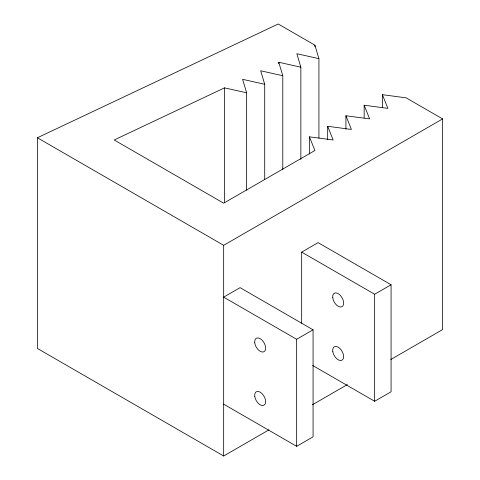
<?xml version="1.0" encoding="UTF-8"?>
<svg xmlns="http://www.w3.org/2000/svg" width="480" height="480" viewBox="0 0 480 480"><rect width="100%" height="100%" fill="white"/><g stroke="black" fill="none" stroke-linecap="round" stroke-linejoin="round"><path stroke-width="0.72" d="M269.016 429.822L223.668 456L37.386 348.45L37.386 137.766L223.668 245.316L442.614 118.908L442.614 329.592L390.792 359.514M301.668 323.214L301.668 252.114L318.09 242.634L391.074 284.766L391.074 391.794L374.652 401.274L312.648 365.478M313.074 329.802L240.09 287.664L223.668 297.144L296.652 339.282L313.074 329.802L313.074 436.83L296.652 446.31L223.668 404.172M301.668 252.114L374.652 294.246L391.074 284.766M312.414 404.766L347.394 384.57M37.386 137.766L278.226 24L314.898 45.174L318.93 58.668L318.93 138.138M246.642 190.284L246.642 92.814L224.532 87.858L114.198 139.98L223.668 203.184L314.898 150.51L309.426 136.818L333.144 139.98L327.672 126.282L351.39 129.444L345.912 115.752L369.636 118.908L364.158 105.216L387.882 108.378L382.404 94.68L406.128 97.842L442.614 118.908M318.93 58.668L296.826 53.712L300.858 67.2L300.858 159.42M278.754 63.744L278.754 62.25L300.858 67.2M282.786 169.458L282.786 75.738L260.676 70.782L264.714 84.276L264.714 179.496M264.714 84.276L242.604 79.32L246.642 92.814M278.754 62.25L282.786 75.738M382.404 94.68L382.404 107.43M374.652 294.246L374.652 401.274M364.158 105.216L364.158 117.96M345.912 115.752L345.912 129.246M327.672 126.282L327.672 139.782M314.898 45.174L314.898 46.674M309.426 136.818L309.426 154.062M296.652 339.282L296.652 446.31M224.532 87.858L224.532 202.572M223.668 245.316L223.668 456M332.754 297.816A7.74 4.47 60 0 0 341.61 306.834A7.74 4.47 60 0 0 340.116 295.164A7.74 4.47 60 0 0 332.754 297.816M254.754 342.846A7.74 4.47 60 0 0 263.61 351.87A7.74 4.47 60 0 0 262.116 340.194A7.74 4.47 60 0 0 254.754 342.846M332.754 351.324A7.74 4.47 60 0 0 341.61 360.348A7.74 4.47 60 0 0 340.116 348.678A7.74 4.47 60 0 0 332.754 351.324M254.754 396.36A7.74 4.47 60 0 0 263.61 405.384A7.74 4.47 60 0 0 262.116 393.708A7.74 4.47 60 0 0 254.754 396.36"/></g></svg>
